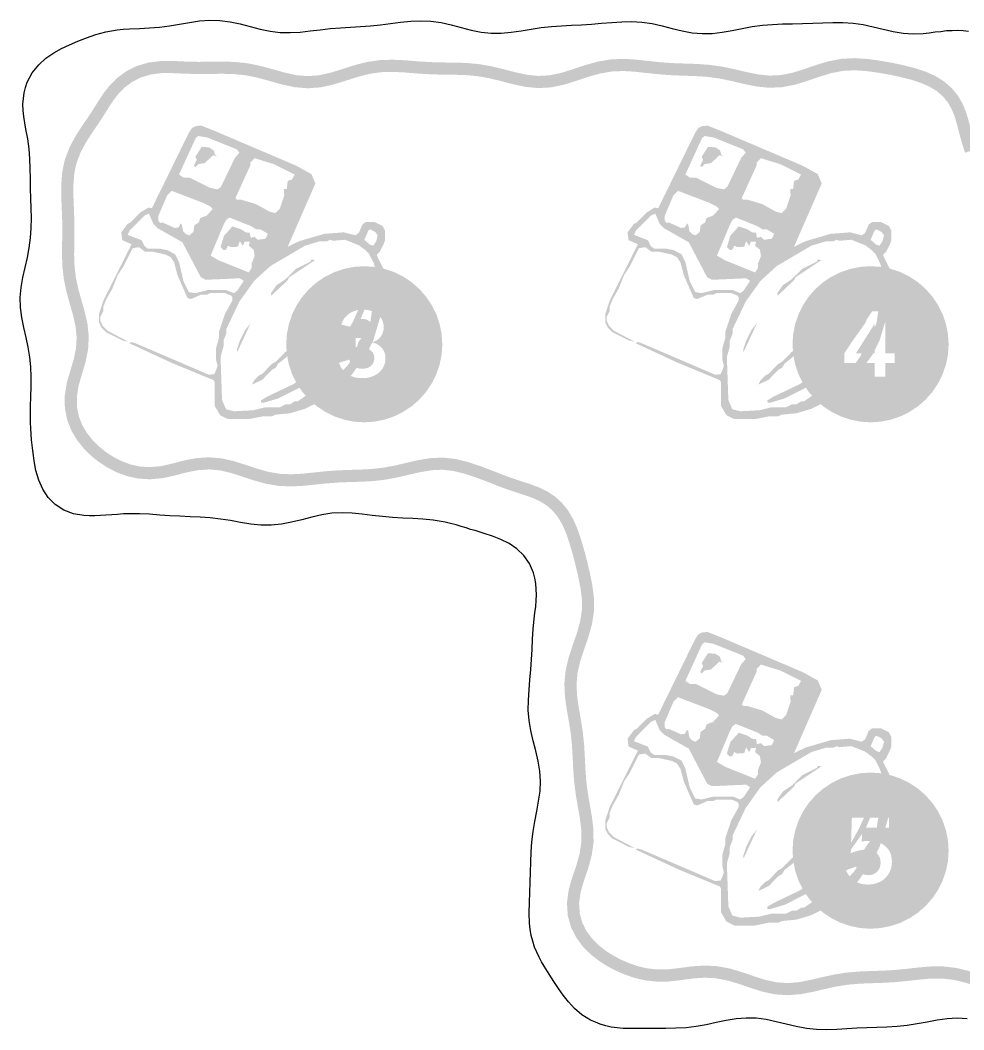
# Model space of a CAD drawing. Header units: millimetres. Extents: x 6 to 297, y 6 to 451.
# Drawn here: x 88.96 to 132.48, y 227.14 to 273.7 of the extents above; entities that cross this region are included whole.
import ezdxf

# ---------------------------------------------------------------- set-up
doc = ezdxf.new("R2010")
doc.units = ezdxf.units.MM
doc.layers.add('CUT', color=1, linetype='Continuous')
doc.layers.add('RASTER', color=7, linetype='Continuous')

msp = doc.modelspace()

# ---------------------------------------------------------------- hatches: boundary and pattern name
at = {"layer": 'RASTER'}
msp.add_hatch(color=7, dxfattribs=at).paths.add_polyline_path([(132.791, 256.3), (132.974, 255.761), (133.155, 255.232), (133.291, 254.719), (133.359, 254.217), (133.354, 253.716), (133.286, 253.203), (133.18, 252.675), (133.128, 252.39), (133.077, 252.089), (133.043, 251.526), (133.085, 250.985), (133.194, 250.483), (133.354, 250.021), (133.551, 249.595), (133.782, 249.198), (134.05, 248.821), (134.361, 248.465), (134.727, 248.137), (135.154, 247.85), (135.645, 247.629), (136.192, 247.499), (136.779, 247.48), (137.374, 247.573), (137.69, 247.664), (137.98, 247.755), (138.509, 247.93), (139.019, 248.055), (139.519, 248.109), (140.02, 248.087), (140.533, 248.002), (141.063, 247.879), (141.608, 247.752), (142.163, 247.65), (142.719, 247.586), (143.27, 247.556), (143.811, 247.541), (144.343, 247.519), (144.873, 247.479), (145.408, 247.423), (145.954, 247.366), (146.514, 247.338), (147.084, 247.365), (147.653, 247.462), (148.213, 247.616), (148.757, 247.798), (149.283, 247.965), (149.791, 248.081), (150.289, 248.124), (150.789, 248.09), (151.303, 247.991), (151.832, 247.855), (152.111, 247.771), (152.391, 247.693), (152.904, 247.534), (153.372, 247.386), (153.797, 247.241), (154.177, 247.085), (154.513, 246.906), (154.804, 246.697), (155.054, 246.454), (155.264, 246.176), (155.442, 245.863), (155.597, 245.515), (155.745, 245.131), (155.901, 244.71), (156.079, 244.249), (156.277, 243.743), (156.374, 243.469), (156.472, 243.195), (156.628, 242.673), (156.729, 242.166), (156.756, 241.67), (156.706, 241.17), (156.59, 240.655), (156.438, 240.124), (156.287, 239.576), (156.169, 239.017), (156.102, 238.455), (156.081, 237.898), (156.087, 237.352), (156.095, 236.816), (156.09, 236.286), (156.07, 235.752), (156.047, 235.208), (156.046, 234.653), (156.088, 234.102), (156.125, 233.806), (156.175, 233.522), (156.262, 232.987), (156.318, 232.48), (156.314, 232.005), (156.233, 231.567), (156.07, 231.177), (155.83, 230.843), (155.522, 230.573), (155.162, 230.373), (154.764, 230.237), (154.34, 230.156), (153.895, 230.111), (153.43, 230.081), (152.943, 230.048), (152.428, 230.007), (152.159, 229.991), (151.885, 229.97), (151.342, 229.944), (150.799, 229.932), (150.253, 229.935), (149.698, 229.942), (149.132, 229.929), (148.557, 229.872), (147.984, 229.763), (147.421, 229.613), (146.875, 229.457), (146.346, 229.333), (145.833, 229.274), (145.325, 229.296), (144.808, 229.396), (144.274, 229.555), (143.72, 229.735), (143.151, 229.893), (142.571, 229.996), (141.991, 230.032), (141.421, 230.015), (140.864, 229.973), (140.318, 229.932), (139.775, 229.908), (139.228, 229.9), (138.671, 229.891), (138.104, 229.858), (137.532, 229.781), (136.964, 229.66), (136.409, 229.516), (135.871, 229.383), (135.35, 229.298), (134.841, 229.286), (134.329, 229.354), (133.804, 229.494), (133.26, 229.675), (132.697, 229.856), (132.12, 229.994), (131.536, 230.063), (130.957, 230.062), (130.39, 230.015), (129.838, 229.952), (129.294, 229.899), (128.752, 229.867), (128.204, 229.849), (127.646, 229.827), (127.079, 229.779), (126.51, 229.69), (125.949, 229.568), (125.401, 229.439), (124.871, 229.338), (124.356, 229.295), (123.846, 229.33), (123.328, 229.442), (122.793, 229.611), (122.24, 229.803), (121.668, 229.97), (121.084, 230.076), (120.499, 230.103), (119.922, 230.064), (119.367, 229.989), (119.092, 229.956), (118.835, 229.927), (118.335, 229.921), (117.877, 229.972), (117.451, 230.071), (117.053, 230.207), (116.678, 230.369), (116.321, 230.557), (115.98, 230.773), (115.656, 231.025), (115.357, 231.319), (115.096, 231.663), (114.892, 232.055), (114.766, 232.493), (114.734, 232.971), (114.806, 233.492), (114.881, 233.759), (114.967, 234.037), (115.161, 234.604), (115.318, 235.19), (115.4, 235.788), (115.396, 236.384), (115.327, 236.968), (115.227, 237.535), (115.133, 238.089), (115.064, 238.636), (115.024, 239.186), (114.998, 239.744), (114.964, 240.313), (114.904, 240.886), (114.815, 241.456), (114.716, 242.015), (114.64, 242.557), (114.616, 243.085), (114.664, 243.607), (114.787, 244.137), (114.966, 244.683), (115.163, 245.249), (115.328, 245.834), (115.42, 246.432), (115.423, 247.031), (115.35, 247.62), (115.236, 248.196), (115.165, 248.488), (115.097, 248.779), (114.954, 249.31), (114.808, 249.802), (114.648, 250.263), (114.458, 250.696), (114.224, 251.092), (113.941, 251.443), (113.612, 251.739), (113.25, 251.976), (112.866, 252.159), (112.474, 252.305), (112.075, 252.434), (111.662, 252.57), (111.217, 252.733), (110.717, 252.93), (110.441, 253.033), (110.153, 253.143), (109.598, 253.325), (109.031, 253.464), (108.453, 253.526), (107.876, 253.501), (107.311, 253.409), (106.763, 253.282), (106.231, 253.157), (105.708, 253.061), (105.187, 253.001), (104.66, 252.973), (104.123, 252.958), (103.578, 252.936), (103.03, 252.894), (102.487, 252.837), (101.956, 252.782), (101.438, 252.755), (100.93, 252.779), (100.422, 252.865), (99.904, 253.009), (99.37, 253.187), (98.818, 253.362), (98.249, 253.491), (97.669, 253.541), (97.092, 253.503), (96.527, 253.395), (95.984, 253.253), (95.709, 253.189), (95.449, 253.132), (94.94, 253.085), (94.472, 253.115), (94.035, 253.213), (93.631, 253.364), (93.257, 253.557), (92.911, 253.783), (92.592, 254.04), (92.301, 254.329), (92.043, 254.654), (91.826, 255.017), (91.666, 255.42), (91.577, 255.86), (91.572, 256.336), (91.656, 256.853), (91.732, 257.117), (91.815, 257.397), (91.978, 257.946), (92.092, 258.517), (92.123, 259.097), (92.066, 259.674), (91.94, 260.237), (91.785, 260.782), (91.638, 261.311), (91.529, 261.828), (91.467, 262.343), (91.448, 262.863), (91.454, 263.394), (91.462, 263.935), (91.457, 264.481), (91.437, 265.024), (91.415, 265.558), (91.413, 266.08), (91.452, 266.599), (91.501, 266.858), (91.561, 267.114), (91.748, 267.602), (91.976, 268.032), (92.218, 268.414), (92.453, 268.759), (92.67, 269.081), (92.869, 269.393), (93.061, 269.701), (93.265, 270.008), (93.501, 270.311), (93.785, 270.598), (94.126, 270.853), (94.524, 271.055), (94.979, 271.191), (95.488, 271.255), (95.759, 271.256), (96.038, 271.253), (96.601, 271.227), (97.169, 271.214), (97.734, 271.219), (98.289, 271.225), (98.833, 271.211), (99.37, 271.153), (99.908, 271.044), (100.458, 270.894), (101.025, 270.734), (101.612, 270.607), (102.212, 270.555), (102.816, 270.599), (103.407, 270.729), (103.98, 270.907), (104.533, 271.084), (105.071, 271.221), (105.601, 271.298), (106.134, 271.314), (106.679, 271.286), (107.238, 271.241), (107.805, 271.204), (108.373, 271.187), (108.934, 271.181), (109.483, 271.166), (110.024, 271.118), (110.564, 271.026), (111.112, 270.894), (111.676, 270.746), (112.259, 270.622), (112.857, 270.564), (113.46, 270.6), (114.054, 270.725), (114.63, 270.905), (115.186, 271.092), (115.725, 271.242), (116.253, 271.331), (116.782, 271.352), (117.321, 271.319), (117.875, 271.258), (118.441, 271.198), (119.011, 271.158), (119.577, 271.137), (120.133, 271.118), (120.678, 271.08), (121.22, 271.004), (121.768, 270.891), (122.328, 270.758), (122.907, 270.641), (123.501, 270.58), (124.104, 270.607), (124.699, 270.724), (125.278, 270.903), (125.837, 271.096), (126.378, 271.259), (126.906, 271.359), (127.431, 271.386), (127.965, 271.351), (128.515, 271.277), (128.795, 271.227), (129.077, 271.179), (129.599, 271.066), (130.079, 270.942), (130.514, 270.8), (130.901, 270.628), (131.236, 270.421), (131.517, 270.175), (131.746, 269.894), (131.924, 269.58), (132.061, 269.238), (132.169, 268.868), (132.27, 268.47), (132.387, 268.042), (132.535, 267.586), (133.068, 267.76), (132.924, 268.203), (132.812, 268.613), (132.71, 269.016), (132.59, 269.421), (132.429, 269.824), (132.208, 270.211), (131.92, 270.565), (131.568, 270.872), (131.162, 271.124), (130.715, 271.323), (130.236, 271.48), (129.728, 271.611), (129.187, 271.728), (128.891, 271.779), (128.597, 271.831), (128.021, 271.909), (127.434, 271.947), (126.838, 271.915), (126.245, 271.803), (125.665, 271.63), (125.104, 271.435), (124.562, 271.268), (124.036, 271.164), (123.518, 271.14), (122.992, 271.195), (122.449, 271.306), (121.889, 271.438), (121.316, 271.557), (120.737, 271.637), (120.162, 271.678), (119.597, 271.697), (119.041, 271.717), (118.491, 271.756), (117.936, 271.815), (117.369, 271.878), (116.788, 271.912), (116.195, 271.888), (115.603, 271.789), (115.021, 271.627), (114.457, 271.438), (113.912, 271.267), (113.385, 271.156), (112.867, 271.125), (112.345, 271.176), (111.806, 271.291), (111.249, 271.437), (110.677, 271.575), (110.096, 271.674), (109.516, 271.725), (108.945, 271.741), (108.385, 271.747), (107.832, 271.764), (107.278, 271.8), (106.716, 271.846), (106.14, 271.874), (105.552, 271.856), (104.961, 271.771), (104.379, 271.622), (103.811, 271.441), (103.263, 271.271), (102.734, 271.154), (102.216, 271.115), (101.696, 271.161), (101.162, 271.278), (100.608, 271.435), (100.037, 271.589), (99.455, 271.707), (98.871, 271.77), (98.294, 271.786), (97.728, 271.779), (97.173, 271.775), (96.62, 271.787), (96.057, 271.813), (95.76, 271.817), (95.441, 271.813), (94.864, 271.74), (94.317, 271.576), (93.831, 271.329), (93.419, 271.022), (93.082, 270.682), (92.811, 270.337), (92.59, 270.005), (92.395, 269.692), (92.201, 269.389), (91.989, 269.073), (91.749, 268.721), (91.49, 268.312), (91.237, 267.833), (91.029, 267.29), (90.953, 266.974), (90.896, 266.662), (90.853, 266.1), (90.854, 265.545), (90.877, 265.002), (90.897, 264.468), (90.902, 263.937), (90.894, 263.402), (90.888, 262.856), (90.909, 262.299), (90.976, 261.737), (91.094, 261.178), (91.245, 260.63), (91.397, 260.098), (91.512, 259.584), (91.563, 259.084), (91.536, 258.587), (91.434, 258.081), (91.278, 257.557), (91.194, 257.273), (91.107, 256.964), (91.013, 256.379), (91.02, 255.803), (91.129, 255.261), (91.323, 254.77), (91.581, 254.336), (91.884, 253.955), (92.219, 253.622), (92.582, 253.33), (92.975, 253.072), (93.404, 252.851), (93.876, 252.675), (94.393, 252.56), (94.949, 252.524), (95.524, 252.577), (95.832, 252.642), (96.12, 252.71), (96.651, 252.848), (97.164, 252.947), (97.664, 252.981), (98.162, 252.938), (98.67, 252.822), (99.196, 252.654), (99.74, 252.473), (100.3, 252.318), (100.869, 252.222), (101.439, 252.195), (101.999, 252.223), (102.545, 252.279), (103.08, 252.336), (103.61, 252.376), (104.142, 252.398), (104.683, 252.413), (105.234, 252.443), (105.79, 252.506), (106.345, 252.609), (106.89, 252.736), (107.42, 252.859), (107.933, 252.944), (108.434, 252.966), (108.934, 252.912), (109.444, 252.787), (109.969, 252.613), (110.243, 252.509), (110.515, 252.407), (111.017, 252.209), (111.477, 252.041), (111.901, 251.901), (112.29, 251.775), (112.648, 251.643), (112.975, 251.487), (113.271, 251.295), (113.534, 251.058), (113.763, 250.774), (113.959, 250.441), (114.126, 250.06), (114.274, 249.631), (114.415, 249.157), (114.555, 248.64), (114.62, 248.359), (114.687, 248.079), (114.797, 247.53), (114.864, 246.998), (114.862, 246.476), (114.78, 245.954), (114.628, 245.417), (114.435, 244.862), (114.248, 244.288), (114.111, 243.697), (114.056, 243.098), (114.082, 242.505), (114.163, 241.927), (114.262, 241.365), (114.348, 240.814), (114.406, 240.267), (114.438, 239.714), (114.465, 239.152), (114.507, 238.581), (114.578, 238.007), (114.675, 237.44), (114.772, 236.886), (114.837, 236.349), (114.841, 235.825), (114.769, 235.302), (114.625, 234.767), (114.435, 234.213), (114.343, 233.917), (114.255, 233.593), (114.174, 232.991), (114.214, 232.397), (114.371, 231.849), (114.621, 231.365), (114.935, 230.95), (115.286, 230.604), (115.657, 230.315), (116.04, 230.072), (116.436, 229.864), (116.852, 229.684), (117.299, 229.532), (117.784, 229.42), (118.308, 229.361), (118.861, 229.367), (119.156, 229.4), (119.439, 229.433), (119.979, 229.507), (120.505, 229.543), (121.021, 229.519), (121.539, 229.425), (122.069, 229.269), (122.617, 229.079), (123.184, 228.9), (123.768, 228.775), (124.36, 228.735), (124.947, 228.782), (125.518, 228.891), (126.073, 229.022), (126.613, 229.139), (127.146, 229.222), (127.681, 229.268), (128.224, 229.289), (128.778, 229.307), (129.338, 229.34), (129.896, 229.394), (130.446, 229.457), (130.981, 229.502), (131.503, 229.503), (132.021, 229.442), (132.546, 229.316), (133.085, 229.143), (133.643, 228.957), (134.219, 228.805), (134.81, 228.726), (135.402, 228.74), (135.983, 228.834), (136.547, 228.973), (137.093, 229.115), (137.628, 229.229), (138.157, 229.3), (138.692, 229.331), (139.237, 229.34), (139.791, 229.348), (140.351, 229.372), (140.906, 229.414), (141.451, 229.455), (141.982, 229.472), (142.504, 229.439), (143.026, 229.346), (143.559, 229.198), (144.107, 229.02), (144.675, 228.852), (145.259, 228.739), (145.853, 228.714), (146.442, 228.781), (147.015, 228.915), (147.57, 229.073), (148.109, 229.216), (148.638, 229.318), (149.166, 229.37), (149.701, 229.382), (150.248, 229.375), (150.804, 229.371), (151.362, 229.384), (151.917, 229.41), (152.197, 229.432), (152.469, 229.448), (152.984, 229.489), (153.467, 229.521), (153.941, 229.552), (154.421, 229.601), (154.908, 229.696), (155.39, 229.861), (155.845, 230.116), (156.245, 230.466), (156.56, 230.904), (156.771, 231.408), (156.872, 231.952), (156.878, 232.509), (156.817, 233.063), (156.728, 233.614), (156.679, 233.889), (156.646, 234.154), (156.606, 234.674), (156.608, 235.196), (156.63, 235.729), (156.651, 236.272), (156.656, 236.818), (156.647, 237.359), (156.641, 237.89), (156.661, 238.411), (156.722, 238.925), (156.832, 239.443), (156.978, 239.972), (157.133, 240.517), (157.259, 241.08), (157.317, 241.657), (157.285, 242.237), (157.171, 242.808), (157.006, 243.365), (156.902, 243.658), (156.801, 243.942), (156.601, 244.452), (156.425, 244.908), (156.269, 245.329), (156.115, 245.73), (155.942, 246.116), (155.732, 246.484), (155.474, 246.825), (155.164, 247.126), (154.808, 247.382), (154.415, 247.592), (153.994, 247.766), (153.547, 247.919), (153.071, 248.069), (152.551, 248.23), (152.267, 248.31), (151.979, 248.395), (151.426, 248.538), (150.861, 248.646), (150.284, 248.685), (149.704, 248.635), (149.135, 248.505), (148.583, 248.33), (148.049, 248.152), (147.531, 248.009), (147.023, 247.922), (146.515, 247.898), (145.997, 247.925), (145.466, 247.98), (144.923, 248.037), (144.376, 248.079), (143.83, 248.101), (143.293, 248.116), (142.766, 248.145), (142.245, 248.204), (141.722, 248.3), (141.19, 248.425), (140.642, 248.552), (140.077, 248.645), (139.501, 248.669), (138.922, 248.607), (138.355, 248.468), (137.807, 248.288), (137.529, 248.2), (137.263, 248.123), (136.743, 248.04), (136.265, 248.055), (135.825, 248.16), (135.426, 248.34), (135.071, 248.579), (134.76, 248.859), (134.489, 249.169), (134.254, 249.501), (134.049, 249.854), (133.874, 250.231), (133.734, 250.634), (133.64, 251.066), (133.604, 251.53), (133.635, 252.034), (133.68, 252.292), (133.73, 252.567), (133.839, 253.111), (133.913, 253.676), (133.918, 254.253), (133.841, 254.829), (133.691, 255.394), (133.505, 255.942), (133.322, 256.481)])
h = msp.add_hatch(color=7, dxfattribs=at)
h.paths.add_polyline_path([(97.058, 268.815), (97.311, 268.835), (97.994, 268.562), (101.686, 266.989), (102.39, 266.6), (102.575, 266.169), (101.297, 263.25), (101.823, 263.503), (102.985, 263.845), (103.874, 263.913), (104.421, 263.776), (104.578, 263.892), (104.742, 264.275), (104.899, 264.391), (105.31, 264.391), (105.672, 264.207), (105.788, 263.981), (105.788, 263.571), (105.72, 263.366), (105.535, 263.004), (105.398, 262.867), (105.72, 262.204), (105.788, 261.862), (105.788, 261.11), (105.72, 260.973), (105.651, 260.29), (105.241, 258.922), (104.92, 258.286), (104.236, 257.329), (103.484, 256.577), (102.869, 256.167), (102.096, 255.777), (101.413, 255.572), (100.729, 255.504), (100.592, 255.436), (100.182, 255.436), (99.498, 255.299), (98.541, 255.299), (98.179, 255.483), (97.926, 255.914), (97.926, 257.008), (97.878, 257.097), (95.943, 257.897), (93.981, 258.806), (94.098, 258.854), (94.303, 258.786), (97.653, 257.35), (97.906, 257.37), (97.994, 257.555), (98.063, 257.76), (97.994, 258.033), (97.994, 258.58), (98.131, 259.059), (98.131, 259.332), (98.405, 260.153), (98.746, 260.768), (98.746, 260.905), (98.699, 260.994), (98.405, 261.11), (97.721, 261.11), (97.584, 261.042), (97.311, 261.042), (96.832, 260.836), (96.675, 260.884), (96.217, 261.93), (96.06, 262.525), (95.896, 262.771), (95.67, 262.887), (95.055, 263.024), (94.713, 263.024), (94.439, 263.229), (94.145, 263.181), (93.708, 262.32), (93.462, 261.951), (93.209, 261.315), (92.935, 260.836), (92.799, 260.495), (92.799, 260.29), (92.662, 260.016), (92.662, 259.811), (92.778, 259.585), (92.983, 259.38), (93.94, 258.874), (93.687, 258.922), (92.915, 259.312), (92.71, 259.517), (92.594, 259.743), (92.594, 260.153), (92.799, 260.768), (94.098, 263.366), (93.667, 263.551), (93.619, 263.913), (93.913, 264.303), (94.05, 264.371), (94.487, 264.822), (94.87, 265.055), (95.034, 265.027), (96.743, 268.514), (96.88, 268.719)])
h.paths.add_polyline_path([(97.174, 268.357), (97.058, 268.268), (96.285, 266.579), (96.49, 266.442), (96.764, 266.442), (97.721, 265.964), (98.063, 265.896), (98.22, 266.012), (98.863, 267.352), (99.068, 267.584), (98.952, 267.741), (97.584, 268.288)], flags=0)
h.paths.add_polyline_path([(97.331, 267.858), (97.673, 267.83), (97.878, 267.694), (97.947, 267.488), (98.042, 267.42), (97.858, 267.468), (97.468, 267.106), (97.174, 267.058), (97.037, 266.921), (96.969, 266.989), (97.106, 267.263), (97.037, 267.4)], flags=0)
h.paths.add_polyline_path([(99.772, 267.331), (99.567, 267.126), (99.567, 266.989), (98.883, 265.485), (98.952, 265.417), (99.157, 265.417), (99.84, 265.212), (100.456, 264.87), (100.729, 264.802), (100.934, 265.007), (101.139, 265.622), (101.119, 265.916), (101.255, 265.916), (101.297, 266.285), (101.502, 266.354), (101.618, 266.579), (100.661, 267.058)], flags=0)
h.paths.add_polyline_path([(95.943, 265.827), (95.738, 265.622), (95.328, 264.665), (95.328, 264.46), (95.417, 264.344), (95.513, 264.371), (96.08, 264.118), (96.265, 264.139), (96.354, 264.323), (96.422, 264.255), (96.47, 263.961), (96.607, 263.824), (96.764, 263.776), (96.948, 263.933), (96.989, 264.234), (97.195, 264.371), (97.263, 264.576), (97.564, 264.685), (97.837, 264.986), (97.742, 265.096), (97.379, 265.28)], flags=0)
h.paths.add_polyline_path([(94.897, 264.781), (94.692, 264.685), (94.009, 264.002), (93.913, 263.797), (94.556, 263.551), (94.692, 263.277), (94.85, 263.161), (95.397, 263.161), (95.738, 263.093), (96.101, 262.908), (96.285, 262.546), (96.49, 261.657), (96.743, 261.158), (97.037, 261.11), (97.584, 261.247), (98.473, 261.247), (98.815, 261.11), (98.972, 261.226), (99.273, 261.677), (99.088, 261.794), (97.516, 261.725), (97.29, 261.841), (96.443, 263.455), (95.308, 264.098), (95.103, 264.303)], flags=0)
h.paths.add_polyline_path([(98.61, 264.597), (98.453, 264.48), (98.336, 264.255), (97.742, 262.84), (98.131, 262.614), (99.498, 262.067), (99.635, 262.272), (99.635, 262.477), (99.772, 262.819), (99.724, 263.113), (99.498, 263.298), (99.546, 263.482), (99.314, 263.482), (99.225, 263.298), (99.088, 263.503), (98.999, 263.25), (98.678, 263.229), (98.541, 263.298), (98.453, 263.113), (98.336, 263.093), (98.2, 263.229), (98.357, 263.756), (98.746, 264.186), (99.157, 264.05), (99.362, 263.913), (99.546, 263.892), (99.587, 263.66), (99.772, 263.708), (99.909, 263.571), (100.271, 263.619), (100.387, 263.845), (100.045, 264.05), (99.84, 264.05), (99.635, 264.186)], flags=0)
h.paths.add_polyline_path([(105.104, 264.05), (105.016, 264.002), (104.831, 263.571), (105.084, 263.345), (105.241, 263.298), (105.378, 263.503), (105.446, 263.776), (105.33, 263.933)], flags=0)
h.paths.add_polyline_path([(103.259, 263.571), (103.122, 263.503), (102.78, 263.503), (102.096, 263.298), (100.503, 262.361), (99.751, 261.677), (99.068, 260.72), (98.473, 259.469), (98.473, 259.264), (98.336, 258.922), (98.336, 258.649), (98.2, 258.17), (98.268, 256.188), (98.453, 255.757), (98.835, 255.661), (99.704, 255.709), (100.251, 255.846), (100.934, 255.846), (101.208, 255.983), (101.413, 255.983), (101.618, 256.119), (101.755, 256.119), (102.117, 256.372), (102.185, 256.509), (102.39, 256.577), (102.486, 256.755), (102.937, 256.987), (103.306, 257.302), (103.443, 257.329), (103.327, 257.145), (103.416, 257.124), (104.031, 257.74), (104.373, 258.218), (104.558, 258.854), (104.988, 259.449), (105.104, 259.743), (105.173, 260.221), (105.446, 261.11), (105.446, 261.93), (105.262, 262.498), (105.057, 262.908), (104.852, 263.113), (104.578, 263.318), (103.942, 263.571), (103.375, 263.523)], flags=0)
h.paths.add_polyline_path([(102.39, 262.662), (102.554, 262.634), (101.365, 261.841), (101.297, 261.705), (100.544, 260.994), (100.524, 261.11), (100.777, 261.472), (101.187, 261.746), (101.666, 262.224), (102.349, 262.566)], flags=0)
h.paths.add_polyline_path([(103.621, 261.158), (103.669, 261.11), (103.484, 260.816), (103.279, 260.652), (103.306, 260.789)], flags=0)
h.paths.add_polyline_path([(104.92, 261.158), (105.036, 261.11), (104.899, 260.768), (104.899, 260.495), (104.578, 259.722), (103.922, 258.806), (103.553, 258.464), (103.58, 258.669), (103.963, 259.175), (104.305, 259.79)], flags=0)
h.paths.add_polyline_path([(99.587, 259.722), (98.972, 258.396), (98.952, 258.512), (99.088, 258.922), (99.341, 259.421)], flags=0)
h.paths.add_polyline_path([(101.433, 258.56), (101.481, 258.512), (101.433, 258.423), (101.228, 258.15), (100.845, 257.849), (100.75, 257.671), (100.572, 257.575), (100.134, 257.124), (99.656, 256.892), (99.751, 257.097), (99.957, 257.302), (100.134, 257.398), (100.572, 257.849), (100.75, 257.945), (101.187, 258.396)], flags=0)
h.paths.add_polyline_path([(103.006, 257.945), (103.053, 257.897), (103.006, 257.808), (102.801, 257.534), (102.049, 256.851), (100.866, 256.256), (100.182, 256.051), (100.066, 256.071), (100.066, 256.167), (100.367, 256.345), (101.57, 256.919)], flags=0)
h = msp.add_hatch(color=7, dxfattribs=at)
h.paths.add_polyline_path([(120.408, 268.815), (120.661, 268.835), (121.344, 268.562), (125.036, 266.989), (125.74, 266.6), (125.925, 266.169), (124.647, 263.25), (125.173, 263.503), (126.335, 263.845), (127.224, 263.913), (127.771, 263.776), (127.928, 263.892), (128.092, 264.275), (128.249, 264.391), (128.66, 264.391), (129.022, 264.207), (129.138, 263.981), (129.138, 263.571), (129.07, 263.366), (128.885, 263.004), (128.748, 262.867), (129.07, 262.204), (129.138, 261.862), (129.138, 261.11), (129.07, 260.973), (129.001, 260.29), (128.591, 258.922), (128.27, 258.286), (127.586, 257.329), (126.834, 256.577), (126.219, 256.167), (125.446, 255.777), (124.763, 255.572), (124.079, 255.504), (123.942, 255.436), (123.532, 255.436), (122.848, 255.299), (121.891, 255.299), (121.529, 255.483), (121.276, 255.914), (121.276, 257.008), (121.228, 257.097), (119.293, 257.897), (117.331, 258.806), (117.448, 258.854), (117.653, 258.786), (121.003, 257.35), (121.256, 257.37), (121.344, 257.555), (121.413, 257.76), (121.344, 258.033), (121.344, 258.58), (121.481, 259.059), (121.481, 259.332), (121.755, 260.153), (122.096, 260.768), (122.096, 260.905), (122.049, 260.994), (121.755, 261.11), (121.071, 261.11), (120.934, 261.042), (120.661, 261.042), (120.182, 260.836), (120.025, 260.884), (119.567, 261.93), (119.41, 262.525), (119.246, 262.771), (119.02, 262.887), (118.405, 263.024), (118.063, 263.024), (117.789, 263.229), (117.495, 263.181), (117.058, 262.32), (116.812, 261.951), (116.559, 261.315), (116.285, 260.836), (116.149, 260.495), (116.149, 260.29), (116.012, 260.016), (116.012, 259.811), (116.128, 259.585), (116.333, 259.38), (117.29, 258.874), (117.037, 258.922), (116.265, 259.312), (116.06, 259.517), (115.944, 259.743), (115.944, 260.153), (116.149, 260.768), (117.448, 263.366), (117.017, 263.551), (116.969, 263.913), (117.263, 264.303), (117.4, 264.371), (117.837, 264.822), (118.22, 265.055), (118.384, 265.027), (120.093, 268.514), (120.23, 268.719)])
h.paths.add_polyline_path([(120.524, 268.357), (120.408, 268.268), (119.635, 266.579), (119.84, 266.442), (120.114, 266.442), (121.071, 265.964), (121.413, 265.896), (121.57, 266.012), (122.213, 267.352), (122.418, 267.584), (122.302, 267.741), (120.934, 268.288)], flags=0)
h.paths.add_polyline_path([(120.681, 267.858), (121.023, 267.83), (121.228, 267.694), (121.297, 267.488), (121.392, 267.42), (121.208, 267.468), (120.818, 267.106), (120.524, 267.058), (120.387, 266.921), (120.319, 266.989), (120.456, 267.263), (120.387, 267.4)], flags=0)
h.paths.add_polyline_path([(123.122, 267.331), (122.917, 267.126), (122.917, 266.989), (122.233, 265.485), (122.302, 265.417), (122.507, 265.417), (123.19, 265.212), (123.806, 264.87), (124.079, 264.802), (124.284, 265.007), (124.489, 265.622), (124.469, 265.916), (124.605, 265.916), (124.647, 266.285), (124.852, 266.354), (124.968, 266.579), (124.011, 267.058)], flags=0)
h.paths.add_polyline_path([(119.293, 265.827), (119.088, 265.622), (118.678, 264.665), (118.678, 264.46), (118.767, 264.344), (118.863, 264.371), (119.43, 264.118), (119.615, 264.139), (119.704, 264.323), (119.772, 264.255), (119.82, 263.961), (119.957, 263.824), (120.114, 263.776), (120.298, 263.933), (120.339, 264.234), (120.545, 264.371), (120.613, 264.576), (120.914, 264.685), (121.187, 264.986), (121.092, 265.096), (120.729, 265.28)], flags=0)
h.paths.add_polyline_path([(118.247, 264.781), (118.042, 264.685), (117.359, 264.002), (117.263, 263.797), (117.906, 263.551), (118.042, 263.277), (118.2, 263.161), (118.747, 263.161), (119.088, 263.093), (119.451, 262.908), (119.635, 262.546), (119.84, 261.657), (120.093, 261.158), (120.387, 261.11), (120.934, 261.247), (121.823, 261.247), (122.165, 261.11), (122.322, 261.226), (122.623, 261.677), (122.438, 261.794), (120.866, 261.725), (120.64, 261.841), (119.793, 263.455), (118.658, 264.098), (118.453, 264.303)], flags=0)
h.paths.add_polyline_path([(121.96, 264.597), (121.803, 264.48), (121.686, 264.255), (121.092, 262.84), (121.481, 262.614), (122.848, 262.067), (122.985, 262.272), (122.985, 262.477), (123.122, 262.819), (123.074, 263.113), (122.848, 263.298), (122.896, 263.482), (122.664, 263.482), (122.575, 263.298), (122.438, 263.503), (122.349, 263.25), (122.028, 263.229), (121.891, 263.298), (121.803, 263.113), (121.686, 263.093), (121.55, 263.229), (121.707, 263.756), (122.096, 264.186), (122.507, 264.05), (122.712, 263.913), (122.896, 263.892), (122.937, 263.66), (123.122, 263.708), (123.259, 263.571), (123.621, 263.619), (123.737, 263.845), (123.395, 264.05), (123.19, 264.05), (122.985, 264.186)], flags=0)
h.paths.add_polyline_path([(128.454, 264.05), (128.366, 264.002), (128.181, 263.571), (128.434, 263.345), (128.591, 263.298), (128.728, 263.503), (128.796, 263.776), (128.68, 263.933)], flags=0)
h.paths.add_polyline_path([(126.609, 263.571), (126.472, 263.503), (126.13, 263.503), (125.446, 263.298), (123.853, 262.361), (123.101, 261.677), (122.418, 260.72), (121.823, 259.469), (121.823, 259.264), (121.686, 258.922), (121.686, 258.649), (121.55, 258.17), (121.618, 256.188), (121.803, 255.757), (122.185, 255.661), (123.054, 255.709), (123.601, 255.846), (124.284, 255.846), (124.558, 255.983), (124.763, 255.983), (124.968, 256.119), (125.105, 256.119), (125.467, 256.372), (125.535, 256.509), (125.74, 256.577), (125.836, 256.755), (126.287, 256.987), (126.656, 257.302), (126.793, 257.329), (126.677, 257.145), (126.766, 257.124), (127.381, 257.74), (127.723, 258.218), (127.908, 258.854), (128.338, 259.449), (128.454, 259.743), (128.523, 260.221), (128.796, 261.11), (128.796, 261.93), (128.612, 262.498), (128.407, 262.908), (128.202, 263.113), (127.928, 263.318), (127.292, 263.571), (126.725, 263.523)], flags=0)
h.paths.add_polyline_path([(125.74, 262.662), (125.904, 262.634), (124.715, 261.841), (124.647, 261.705), (123.894, 260.994), (123.874, 261.11), (124.127, 261.472), (124.537, 261.746), (125.016, 262.224), (125.699, 262.566)], flags=0)
h.paths.add_polyline_path([(126.971, 261.158), (127.019, 261.11), (126.834, 260.816), (126.629, 260.652), (126.656, 260.789)], flags=0)
h.paths.add_polyline_path([(128.27, 261.158), (128.386, 261.11), (128.249, 260.768), (128.249, 260.495), (127.928, 259.722), (127.272, 258.806), (126.903, 258.464), (126.93, 258.669), (127.313, 259.175), (127.655, 259.79)], flags=0)
h.paths.add_polyline_path([(122.937, 259.722), (122.322, 258.396), (122.302, 258.512), (122.438, 258.922), (122.691, 259.421)], flags=0)
h.paths.add_polyline_path([(124.783, 258.56), (124.831, 258.512), (124.783, 258.423), (124.578, 258.15), (124.195, 257.849), (124.1, 257.671), (123.922, 257.575), (123.484, 257.124), (123.006, 256.892), (123.101, 257.097), (123.307, 257.302), (123.484, 257.398), (123.922, 257.849), (124.1, 257.945), (124.537, 258.396)], flags=0)
h.paths.add_polyline_path([(126.356, 257.945), (126.403, 257.897), (126.356, 257.808), (126.151, 257.534), (125.399, 256.851), (124.216, 256.256), (123.532, 256.051), (123.416, 256.071), (123.416, 256.167), (123.717, 256.345), (124.92, 256.919)], flags=0)
h = msp.add_hatch(color=7, dxfattribs=at)
h.paths.add_polyline_path([(108.426, 258.752), (108.396, 258.282), (108.304, 257.82), (108.152, 257.375), (107.944, 256.952), (107.683, 256.561), (107.372, 256.207), (107.018, 255.896), (106.627, 255.635), (106.204, 255.426), (105.758, 255.275), (105.297, 255.183), (104.827, 255.152), (104.357, 255.183), (103.895, 255.275), (103.449, 255.426), (103.027, 255.635), (102.635, 255.896), (102.281, 256.207), (101.971, 256.561), (101.709, 256.952), (101.501, 257.375), (101.35, 257.82), (101.258, 258.282), (101.227, 258.752), (101.258, 259.222), (101.35, 259.684), (101.501, 260.13), (101.709, 260.552), (101.971, 260.943), (102.281, 261.297), (102.635, 261.608), (103.027, 261.869), (103.449, 262.078), (103.895, 262.229), (104.357, 262.321), (104.827, 262.352), (105.297, 262.321), (105.758, 262.229), (106.204, 262.078), (106.627, 261.869), (107.018, 261.608), (107.372, 261.297), (107.683, 260.943), (107.944, 260.552), (108.152, 260.13), (108.304, 259.684), (108.396, 259.222)])
h.paths.add_polyline_path([(104.432, 259.037), (104.432, 258.629), (104.559, 258.629), (104.589, 258.628), (104.619, 258.627), (104.65, 258.625), (104.681, 258.622), (104.712, 258.619), (104.743, 258.615), (104.775, 258.609), (104.808, 258.603), (104.84, 258.596), (104.871, 258.589), (104.901, 258.58), (104.931, 258.57), (104.96, 258.559), (104.989, 258.547), (105.016, 258.534), (105.043, 258.521), (105.069, 258.506), (105.094, 258.489), (105.118, 258.472), (105.141, 258.453), (105.162, 258.432), (105.182, 258.411), (105.202, 258.388), (105.22, 258.363), (105.236, 258.338), (105.25, 258.311), (105.262, 258.282), (105.272, 258.252), (105.28, 258.221), (105.285, 258.189), (105.289, 258.155), (105.29, 258.119), (105.289, 258.086), (105.287, 258.054), (105.283, 258.023), (105.277, 257.994), (105.271, 257.966), (105.262, 257.939), (105.252, 257.914), (105.241, 257.89), (105.228, 257.867), (105.215, 257.845), (105.2, 257.824), (105.185, 257.805), (105.168, 257.786), (105.151, 257.769), (105.133, 257.752), (105.113, 257.737), (105.093, 257.722), (105.073, 257.709), (105.052, 257.697), (105.03, 257.685), (105.007, 257.675), (104.984, 257.666), (104.96, 257.657), (104.935, 257.65), (104.91, 257.643), (104.885, 257.638), (104.86, 257.633), (104.836, 257.629), (104.811, 257.626), (104.786, 257.624), (104.762, 257.623), (104.738, 257.622), (104.678, 257.624), (104.622, 257.63), (104.569, 257.64), (104.518, 257.653), (104.471, 257.67), (104.426, 257.691), (104.384, 257.716), (104.345, 257.745), (104.308, 257.777), (104.275, 257.81), (104.245, 257.846), (104.218, 257.882), (104.193, 257.921), (104.172, 257.961), (104.154, 258.003), (104.139, 258.047), (103.663, 257.898), (103.679, 257.852), (103.696, 257.808), (103.714, 257.765), (103.735, 257.724), (103.756, 257.685), (103.78, 257.647), (103.804, 257.61), (103.831, 257.575), (103.858, 257.542), (103.887, 257.511), (103.917, 257.481), (103.947, 257.452), (103.979, 257.425), (104.012, 257.4), (104.046, 257.377), (104.081, 257.355), (104.117, 257.334), (104.154, 257.315), (104.192, 257.297), (104.23, 257.281), (104.27, 257.266), (104.31, 257.252), (104.351, 257.24), (104.393, 257.229), (104.436, 257.22), (104.48, 257.212), (104.524, 257.205), (104.569, 257.199), (104.614, 257.195), (104.66, 257.191), (104.707, 257.19), (104.755, 257.189), (104.802, 257.19), (104.85, 257.193), (104.897, 257.197), (104.945, 257.203), (104.992, 257.211), (105.039, 257.221), (105.086, 257.233), (105.133, 257.246), (105.179, 257.262), (105.224, 257.279), (105.268, 257.297), (105.31, 257.318), (105.352, 257.34), (105.393, 257.365), (105.432, 257.391), (105.47, 257.418), (105.507, 257.448), (105.542, 257.479), (105.575, 257.513), (105.606, 257.548), (105.635, 257.585), (105.663, 257.624), (105.689, 257.665), (105.712, 257.707), (105.734, 257.752), (105.752, 257.798), (105.768, 257.846), (105.781, 257.896), (105.791, 257.948), (105.798, 258.002), (105.802, 258.057), (105.804, 258.115), (105.801, 258.184), (105.793, 258.25), (105.779, 258.313), (105.761, 258.373), (105.736, 258.431), (105.707, 258.486), (105.672, 258.539), (105.632, 258.589), (105.587, 258.635), (105.539, 258.677), (105.488, 258.714), (105.434, 258.747), (105.376, 258.776), (105.315, 258.801), (105.251, 258.821), (105.184, 258.837), (105.184, 258.845), (105.244, 258.862), (105.3, 258.883), (105.354, 258.908), (105.405, 258.937), (105.452, 258.97), (105.497, 259.008), (105.538, 259.049), (105.576, 259.094), (105.611, 259.142), (105.641, 259.192), (105.666, 259.243), (105.686, 259.296), (105.702, 259.351), (105.714, 259.407), (105.721, 259.465), (105.723, 259.525), (105.722, 259.575), (105.718, 259.624), (105.712, 259.671), (105.704, 259.716), (105.693, 259.76), (105.68, 259.802), (105.664, 259.843), (105.646, 259.882), (105.626, 259.919), (105.605, 259.955), (105.581, 259.99), (105.556, 260.023), (105.529, 260.054), (105.5, 260.084), (105.469, 260.112), (105.436, 260.139), (105.402, 260.164), (105.367, 260.188), (105.33, 260.21), (105.292, 260.23), (105.252, 260.249), (105.212, 260.266), (105.17, 260.282), (105.126, 260.296), (105.082, 260.308), (105.037, 260.319), (104.991, 260.328), (104.945, 260.336), (104.898, 260.342), (104.851, 260.346), (104.803, 260.348), (104.755, 260.349), (104.71, 260.348), (104.666, 260.346), (104.623, 260.342), (104.58, 260.336), (104.538, 260.329), (104.496, 260.32), (104.455, 260.31), (104.415, 260.298), (104.375, 260.285), (104.336, 260.27), (104.298, 260.254), (104.261, 260.237), (104.225, 260.219), (104.191, 260.199), (104.157, 260.178), (104.124, 260.156), (104.092, 260.132), (104.061, 260.108), (104.032, 260.083), (104.004, 260.056), (103.977, 260.028), (103.951, 260), (103.926, 259.97), (103.903, 259.939), (103.881, 259.907), (103.861, 259.875), (103.842, 259.841), (103.825, 259.807), (103.809, 259.772), (103.796, 259.736), (103.784, 259.699), (103.773, 259.661), (104.253, 259.538), (104.266, 259.58), (104.281, 259.621), (104.299, 259.659), (104.319, 259.695), (104.342, 259.729), (104.366, 259.761), (104.394, 259.791), (104.423, 259.818), (104.455, 259.843), (104.489, 259.865), (104.525, 259.883), (104.562, 259.898), (104.602, 259.909), (104.644, 259.918), (104.688, 259.923), (104.733, 259.924), (104.757, 259.924), (104.78, 259.923), (104.802, 259.92), (104.825, 259.917), (104.848, 259.913), (104.87, 259.908), (104.892, 259.902), (104.914, 259.895), (104.935, 259.887), (104.956, 259.878), (104.976, 259.869), (104.996, 259.859), (105.014, 259.848), (105.032, 259.836), (105.05, 259.823), (105.067, 259.81), (105.083, 259.795), (105.098, 259.78), (105.112, 259.765), (105.126, 259.748), (105.138, 259.731), (105.15, 259.713), (105.161, 259.694), (105.171, 259.674), (105.18, 259.653), (105.187, 259.632), (105.194, 259.61), (105.199, 259.588), (105.204, 259.565), (105.207, 259.541), (105.208, 259.516), (105.209, 259.491), (105.208, 259.457), (105.205, 259.424), (105.201, 259.393), (105.195, 259.364), (105.187, 259.337), (105.177, 259.311), (105.165, 259.286), (105.152, 259.264), (105.137, 259.243), (105.121, 259.223), (105.104, 259.204), (105.085, 259.186), (105.066, 259.169), (105.045, 259.154), (105.024, 259.139), (105.001, 259.126), (104.977, 259.114), (104.953, 259.102), (104.928, 259.092), (104.903, 259.083), (104.877, 259.075), (104.85, 259.067), (104.823, 259.061), (104.795, 259.056), (104.767, 259.051), (104.738, 259.047), (104.71, 259.044), (104.682, 259.041), (104.653, 259.039), (104.625, 259.038), (104.596, 259.037), (104.568, 259.037), (104.432, 259.037)], flags=0)
h = msp.add_hatch(color=7, dxfattribs=at)
h.paths.add_polyline_path([(131.776, 258.752), (131.746, 258.282), (131.654, 257.82), (131.502, 257.375), (131.294, 256.952), (131.033, 256.561), (130.722, 256.207), (130.368, 255.896), (129.977, 255.635), (129.554, 255.426), (129.108, 255.275), (128.647, 255.183), (128.177, 255.152), (127.707, 255.183), (127.245, 255.275), (126.799, 255.426), (126.377, 255.635), (125.985, 255.896), (125.631, 256.207), (125.321, 256.561), (125.059, 256.952), (124.851, 257.375), (124.7, 257.82), (124.608, 258.282), (124.577, 258.752), (124.608, 259.222), (124.7, 259.684), (124.851, 260.13), (125.059, 260.552), (125.321, 260.943), (125.631, 261.297), (125.985, 261.608), (126.377, 261.869), (126.799, 262.078), (127.245, 262.229), (127.707, 262.321), (128.177, 262.352), (128.647, 262.321), (129.108, 262.229), (129.554, 262.078), (129.977, 261.869), (130.368, 261.608), (130.722, 261.297), (131.033, 260.943), (131.294, 260.552), (131.502, 260.13), (131.654, 259.684), (131.746, 259.222)])
h.paths.add_polyline_path([(128.359, 257.89), (128.359, 257.265), (128.861, 257.265), (128.861, 257.89), (129.281, 257.89), (129.281, 258.327), (128.861, 258.327), (128.861, 260.273), (128.249, 260.273), (126.97, 258.34), (126.97, 257.89), (128.359, 257.89)], flags=0)
h.paths.add_polyline_path([(128.359, 259.674), (128.359, 258.327), (127.497, 258.327), (128.351, 259.674), (128.359, 259.674)], flags=0)
h = msp.add_hatch(color=7, dxfattribs=at)
h.paths.add_polyline_path([(120.408, 245.465), (120.661, 245.485), (121.344, 245.212), (125.036, 243.639), (125.74, 243.25), (125.925, 242.819), (124.647, 239.9), (125.173, 240.153), (126.335, 240.495), (127.224, 240.563), (127.771, 240.426), (127.928, 240.542), (128.092, 240.925), (128.249, 241.041), (128.66, 241.041), (129.022, 240.857), (129.138, 240.631), (129.138, 240.221), (129.07, 240.016), (128.885, 239.654), (128.748, 239.517), (129.07, 238.854), (129.138, 238.512), (129.138, 237.76), (129.07, 237.623), (129.001, 236.94), (128.591, 235.572), (128.27, 234.936), (127.586, 233.979), (126.834, 233.227), (126.219, 232.817), (125.446, 232.427), (124.763, 232.222), (124.079, 232.154), (123.942, 232.086), (123.532, 232.086), (122.848, 231.949), (121.891, 231.949), (121.529, 232.133), (121.276, 232.564), (121.276, 233.658), (121.228, 233.747), (119.293, 234.547), (117.331, 235.456), (117.448, 235.504), (117.653, 235.436), (121.003, 234), (121.256, 234.02), (121.344, 234.205), (121.413, 234.41), (121.344, 234.683), (121.344, 235.23), (121.481, 235.709), (121.481, 235.982), (121.755, 236.803), (122.096, 237.418), (122.096, 237.555), (122.049, 237.644), (121.755, 237.76), (121.071, 237.76), (120.934, 237.692), (120.661, 237.692), (120.182, 237.486), (120.025, 237.534), (119.567, 238.58), (119.41, 239.175), (119.246, 239.421), (119.02, 239.537), (118.405, 239.674), (118.063, 239.674), (117.789, 239.879), (117.495, 239.831), (117.058, 238.97), (116.812, 238.601), (116.559, 237.965), (116.285, 237.486), (116.149, 237.145), (116.149, 236.94), (116.012, 236.666), (116.012, 236.461), (116.128, 236.235), (116.333, 236.03), (117.29, 235.524), (117.037, 235.572), (116.265, 235.962), (116.06, 236.167), (115.944, 236.393), (115.944, 236.803), (116.149, 237.418), (117.448, 240.016), (117.017, 240.201), (116.969, 240.563), (117.263, 240.953), (117.4, 241.021), (117.837, 241.472), (118.22, 241.705), (118.384, 241.677), (120.093, 245.164), (120.23, 245.369)])
h.paths.add_polyline_path([(120.524, 245.007), (120.408, 244.918), (119.635, 243.229), (119.84, 243.092), (120.114, 243.092), (121.071, 242.614), (121.413, 242.546), (121.57, 242.662), (122.213, 244.002), (122.418, 244.234), (122.302, 244.391), (120.934, 244.938)], flags=0)
h.paths.add_polyline_path([(120.681, 244.508), (121.023, 244.48), (121.228, 244.344), (121.297, 244.138), (121.392, 244.07), (121.208, 244.118), (120.818, 243.756), (120.524, 243.708), (120.387, 243.571), (120.319, 243.639), (120.456, 243.913), (120.387, 244.05)], flags=0)
h.paths.add_polyline_path([(123.122, 243.981), (122.917, 243.776), (122.917, 243.639), (122.233, 242.135), (122.302, 242.067), (122.507, 242.067), (123.19, 241.862), (123.806, 241.52), (124.079, 241.452), (124.284, 241.657), (124.489, 242.272), (124.469, 242.566), (124.605, 242.566), (124.647, 242.935), (124.852, 243.004), (124.968, 243.229), (124.011, 243.708)], flags=0)
h.paths.add_polyline_path([(119.293, 242.477), (119.088, 242.272), (118.678, 241.315), (118.678, 241.11), (118.767, 240.994), (118.863, 241.021), (119.43, 240.768), (119.615, 240.789), (119.704, 240.973), (119.772, 240.905), (119.82, 240.611), (119.957, 240.474), (120.114, 240.426), (120.298, 240.583), (120.339, 240.884), (120.545, 241.021), (120.613, 241.226), (120.914, 241.335), (121.187, 241.636), (121.092, 241.746), (120.729, 241.93)], flags=0)
h.paths.add_polyline_path([(118.247, 241.431), (118.042, 241.335), (117.359, 240.652), (117.263, 240.447), (117.906, 240.201), (118.042, 239.927), (118.2, 239.811), (118.747, 239.811), (119.088, 239.743), (119.451, 239.558), (119.635, 239.196), (119.84, 238.307), (120.093, 237.808), (120.387, 237.76), (120.934, 237.897), (121.823, 237.897), (122.165, 237.76), (122.322, 237.876), (122.623, 238.327), (122.438, 238.444), (120.866, 238.375), (120.64, 238.491), (119.793, 240.105), (118.658, 240.748), (118.453, 240.953)], flags=0)
h.paths.add_polyline_path([(121.96, 241.247), (121.803, 241.13), (121.686, 240.905), (121.092, 239.49), (121.481, 239.264), (122.848, 238.717), (122.985, 238.922), (122.985, 239.127), (123.122, 239.469), (123.074, 239.763), (122.848, 239.948), (122.896, 240.132), (122.664, 240.132), (122.575, 239.948), (122.438, 240.153), (122.349, 239.9), (122.028, 239.879), (121.891, 239.948), (121.803, 239.763), (121.686, 239.743), (121.55, 239.879), (121.707, 240.406), (122.096, 240.836), (122.507, 240.7), (122.712, 240.563), (122.896, 240.542), (122.937, 240.31), (123.122, 240.358), (123.259, 240.221), (123.621, 240.269), (123.737, 240.495), (123.395, 240.7), (123.19, 240.7), (122.985, 240.836)], flags=0)
h.paths.add_polyline_path([(128.454, 240.7), (128.366, 240.652), (128.181, 240.221), (128.434, 239.995), (128.591, 239.948), (128.728, 240.153), (128.796, 240.426), (128.68, 240.583)], flags=0)
h.paths.add_polyline_path([(126.609, 240.221), (126.472, 240.153), (126.13, 240.153), (125.446, 239.948), (123.853, 239.011), (123.101, 238.327), (122.418, 237.37), (121.823, 236.119), (121.823, 235.914), (121.686, 235.572), (121.686, 235.299), (121.55, 234.82), (121.618, 232.838), (121.803, 232.407), (122.185, 232.311), (123.054, 232.359), (123.601, 232.496), (124.284, 232.496), (124.558, 232.633), (124.763, 232.633), (124.968, 232.769), (125.105, 232.769), (125.467, 233.022), (125.535, 233.159), (125.74, 233.227), (125.836, 233.405), (126.287, 233.637), (126.656, 233.952), (126.793, 233.979), (126.677, 233.795), (126.766, 233.774), (127.381, 234.39), (127.723, 234.868), (127.908, 235.504), (128.338, 236.099), (128.454, 236.393), (128.523, 236.871), (128.796, 237.76), (128.796, 238.58), (128.612, 239.148), (128.407, 239.558), (128.202, 239.763), (127.928, 239.968), (127.292, 240.221), (126.725, 240.173)], flags=0)
h.paths.add_polyline_path([(125.74, 239.312), (125.904, 239.284), (124.715, 238.491), (124.647, 238.355), (123.894, 237.644), (123.874, 237.76), (124.127, 238.122), (124.537, 238.396), (125.016, 238.874), (125.699, 239.216)], flags=0)
h.paths.add_polyline_path([(126.971, 237.808), (127.019, 237.76), (126.834, 237.466), (126.629, 237.302), (126.656, 237.439)], flags=0)
h.paths.add_polyline_path([(128.27, 237.808), (128.386, 237.76), (128.249, 237.418), (128.249, 237.145), (127.928, 236.372), (127.272, 235.456), (126.903, 235.114), (126.93, 235.319), (127.313, 235.825), (127.655, 236.44)], flags=0)
h.paths.add_polyline_path([(122.937, 236.372), (122.322, 235.046), (122.302, 235.162), (122.438, 235.572), (122.691, 236.071)], flags=0)
h.paths.add_polyline_path([(124.783, 235.21), (124.831, 235.162), (124.783, 235.073), (124.578, 234.8), (124.195, 234.499), (124.1, 234.321), (123.922, 234.225), (123.484, 233.774), (123.006, 233.542), (123.101, 233.747), (123.307, 233.952), (123.484, 234.048), (123.922, 234.499), (124.1, 234.595), (124.537, 235.046)], flags=0)
h.paths.add_polyline_path([(126.356, 234.595), (126.403, 234.547), (126.356, 234.458), (126.151, 234.184), (125.399, 233.501), (124.216, 232.906), (123.532, 232.701), (123.416, 232.721), (123.416, 232.817), (123.717, 232.995), (124.92, 233.569)], flags=0)
h = msp.add_hatch(color=7, dxfattribs=at)
h.paths.add_polyline_path([(131.776, 235.402), (131.746, 234.932), (131.654, 234.47), (131.502, 234.025), (131.294, 233.602), (131.033, 233.211), (130.722, 232.857), (130.368, 232.546), (129.977, 232.285), (129.554, 232.076), (129.108, 231.925), (128.647, 231.833), (128.177, 231.802), (127.707, 231.833), (127.245, 231.925), (126.799, 232.076), (126.377, 232.285), (125.985, 232.546), (125.631, 232.857), (125.321, 233.211), (125.059, 233.602), (124.851, 234.025), (124.7, 234.47), (124.608, 234.932), (124.577, 235.402), (124.608, 235.872), (124.7, 236.334), (124.851, 236.78), (125.059, 237.202), (125.321, 237.593), (125.631, 237.947), (125.985, 238.258), (126.377, 238.519), (126.799, 238.728), (127.245, 238.879), (127.707, 238.971), (128.177, 239.002), (128.647, 238.971), (129.108, 238.879), (129.554, 238.728), (129.977, 238.519), (130.368, 238.258), (130.722, 237.947), (131.033, 237.593), (131.294, 237.202), (131.502, 236.78), (131.654, 236.334), (131.746, 235.872)])
h.paths.add_polyline_path([(129.026, 236.464), (129.026, 236.923), (127.314, 236.923), (127.263, 235.279), (127.281, 235.287), (127.299, 235.296), (127.317, 235.304), (127.336, 235.312), (127.356, 235.32), (127.376, 235.327), (127.397, 235.335), (127.419, 235.343), (127.44, 235.35), (127.462, 235.357), (127.484, 235.364), (127.507, 235.371), (127.529, 235.377), (127.552, 235.384), (127.574, 235.39), (127.597, 235.396), (127.62, 235.401), (127.643, 235.407), (127.666, 235.412), (127.689, 235.416), (127.713, 235.421), (127.736, 235.425), (127.76, 235.428), (127.784, 235.432), (127.808, 235.435), (127.831, 235.437), (127.854, 235.44), (127.877, 235.441), (127.899, 235.443), (127.921, 235.444), (127.943, 235.444), (127.964, 235.445), (127.995, 235.444), (128.026, 235.443), (128.056, 235.441), (128.086, 235.438), (128.117, 235.434), (128.147, 235.429), (128.177, 235.423), (128.206, 235.417), (128.236, 235.409), (128.264, 235.4), (128.292, 235.39), (128.32, 235.379), (128.346, 235.366), (128.372, 235.352), (128.397, 235.336), (128.421, 235.319), (128.444, 235.301), (128.466, 235.281), (128.488, 235.26), (128.507, 235.238), (128.526, 235.214), (128.544, 235.189), (128.561, 235.162), (128.576, 235.134), (128.59, 235.105), (128.602, 235.073), (128.612, 235.04), (128.621, 235.005), (128.627, 234.968), (128.632, 234.929), (128.635, 234.888), (128.635, 234.846), (128.635, 234.812), (128.633, 234.779), (128.629, 234.748), (128.624, 234.717), (128.618, 234.686), (128.61, 234.657), (128.601, 234.629), (128.591, 234.601), (128.579, 234.575), (128.567, 234.549), (128.553, 234.525), (128.538, 234.502), (128.523, 234.48), (128.506, 234.459), (128.488, 234.439), (128.47, 234.421), (128.45, 234.403), (128.43, 234.387), (128.409, 234.371), (128.387, 234.357), (128.364, 234.344), (128.341, 234.332), (128.316, 234.32), (128.291, 234.31), (128.266, 234.301), (128.24, 234.294), (128.213, 234.287), (128.186, 234.282), (128.159, 234.278), (128.131, 234.275), (128.103, 234.273), (128.075, 234.272), (128.025, 234.274), (127.976, 234.279), (127.93, 234.287), (127.885, 234.299), (127.841, 234.314), (127.8, 234.333), (127.76, 234.355), (127.722, 234.38), (127.686, 234.409), (127.653, 234.439), (127.623, 234.472), (127.595, 234.506), (127.57, 234.543), (127.547, 234.582), (127.527, 234.624), (127.51, 234.667), (127.047, 234.497), (127.079, 234.423), (127.115, 234.352), (127.156, 234.286), (127.201, 234.224), (127.25, 234.166), (127.304, 234.111), (127.362, 234.061), (127.425, 234.015), (127.492, 233.974), (127.562, 233.938), (127.636, 233.908), (127.714, 233.883), (127.795, 233.864), (127.88, 233.85), (127.969, 233.842), (128.062, 233.839), (128.118, 233.84), (128.173, 233.843), (128.227, 233.849), (128.281, 233.857), (128.333, 233.867), (128.385, 233.88), (128.436, 233.894), (128.487, 233.911), (128.536, 233.93), (128.583, 233.951), (128.629, 233.974), (128.674, 233.999), (128.716, 234.026), (128.758, 234.055), (128.797, 234.086), (128.835, 234.119), (128.871, 234.154), (128.906, 234.191), (128.938, 234.23), (128.968, 234.271), (128.997, 234.313), (129.023, 234.358), (129.048, 234.404), (129.071, 234.453), (129.091, 234.503), (129.109, 234.555), (129.124, 234.608), (129.136, 234.663), (129.146, 234.72), (129.152, 234.779), (129.157, 234.839), (129.158, 234.901), (129.157, 234.957), (129.153, 235.012), (129.147, 235.065), (129.138, 235.117), (129.127, 235.167), (129.114, 235.215), (129.098, 235.262), (129.079, 235.306), (129.059, 235.35), (129.036, 235.391), (129.012, 235.431), (128.985, 235.469), (128.957, 235.505), (128.927, 235.54), (128.895, 235.573), (128.861, 235.604), (128.825, 235.633), (128.787, 235.661), (128.749, 235.687), (128.708, 235.711), (128.666, 235.733), (128.623, 235.753), (128.578, 235.772), (128.531, 235.789), (128.484, 235.803), (128.435, 235.816), (128.385, 235.827), (128.334, 235.836), (128.283, 235.843), (128.23, 235.848), (128.176, 235.851), (128.122, 235.852), (128.101, 235.852), (128.08, 235.852), (128.058, 235.851), (128.036, 235.85), (128.013, 235.849), (127.99, 235.847), (127.966, 235.846), (127.941, 235.844), (127.916, 235.841), (127.893, 235.839), (127.87, 235.836), (127.848, 235.832), (127.827, 235.828), (127.807, 235.824), (127.787, 235.819), (127.769, 235.814), (127.799, 236.464), (129.026, 236.464)], flags=0)

# ---------------------------------------------------------------- linework, layer by layer
at = {"layer": 'CUT'}
msp.add_lwpolyline([(132.635, 227.65), (132.176, 227.671), (131.716, 227.645), (131.255, 227.581), (130.792, 227.497), (130.328, 227.413), (129.863, 227.344), (129.398, 227.297), (128.933, 227.269), (128.469, 227.252), (128.006, 227.236), (127.543, 227.213), (127.08, 227.184), (126.616, 227.155), (126.151, 227.14), (125.685, 227.152), (125.218, 227.201), (124.752, 227.285), (124.287, 227.395), (123.824, 227.51), (123.363, 227.609), (122.903, 227.67), (122.444, 227.683), (121.985, 227.645), (121.524, 227.568), (121.061, 227.47), (120.597, 227.371), (120.132, 227.29), (119.666, 227.237), (119.2, 227.211), (118.736, 227.204), (118.272, 227.205), (117.809, 227.204), (117.343, 227.197), (117.056, 227.2), (116.766, 227.205), (116.493, 227.232), (116.22, 227.266), (115.966, 227.325), (115.714, 227.393), (115.485, 227.486), (115.258, 227.587), (114.864, 227.837), (114.529, 228.124), (114.248, 228.43), (114.007, 228.741), (113.789, 229.052), (113.575, 229.368), (113.352, 229.702), (113.118, 230.072), (113.006, 230.274), (112.887, 230.485), (112.782, 230.718), (112.678, 230.957), (112.595, 231.22), (112.522, 231.488), (112.476, 231.777), (112.444, 232.065), (112.433, 232.537), (112.445, 233.006), (112.466, 233.473), (112.485, 233.94), (112.498, 234.406), (112.508, 234.873), (112.523, 235.341), (112.554, 235.81), (112.61, 236.279), (112.689, 236.748), (112.781, 237.215), (112.869, 237.681), (112.932, 238.145), (112.953, 238.608), (112.923, 239.071), (112.845, 239.535), (112.735, 240), (112.614, 240.467), (112.506, 240.936), (112.429, 241.406), (112.393, 241.876), (112.396, 242.346), (112.427, 242.815), (112.469, 243.282), (112.51, 243.749), (112.542, 244.215), (112.565, 244.681), (112.588, 245.149), (112.62, 245.617), (112.669, 246.085), (112.699, 246.37), (112.734, 246.657), (112.749, 246.929), (112.763, 247.204), (112.752, 247.463), (112.734, 247.723), (112.686, 247.965), (112.626, 248.21), (112.44, 248.64), (112.179, 249.015), (111.861, 249.324), (111.506, 249.567), (111.13, 249.754), (110.745, 249.902), (110.353, 250.03), (109.944, 250.157), (109.733, 250.217), (109.52, 250.288), (109.29, 250.352), (109.058, 250.424), (108.807, 250.485), (108.553, 250.548), (108.278, 250.594), (107.999, 250.636), (107.535, 250.68), (107.069, 250.711), (106.602, 250.736), (106.134, 250.766), (105.666, 250.807), (105.198, 250.86), (104.732, 250.917), (104.266, 250.962), (103.802, 250.979), (103.339, 250.956), (102.875, 250.889), (102.411, 250.786), (101.944, 250.663), (101.476, 250.545), (101.006, 250.454), (100.535, 250.409), (100.064, 250.413), (99.594, 250.461), (99.125, 250.535), (98.659, 250.618), (98.193, 250.69), (97.727, 250.744), (97.262, 250.778), (96.795, 250.799), (96.328, 250.818), (95.861, 250.843), (95.393, 250.876), (94.927, 250.912), (94.461, 250.937), (93.998, 250.938), (93.721, 250.93), (93.444, 250.908), (93.182, 250.893), (92.915, 250.867), (92.661, 250.854), (92.4, 250.838), (92.152, 250.844), (91.896, 250.855), (91.418, 250.939), (90.973, 251.107), (90.58, 251.359), (90.254, 251.685), (90, 252.065), (89.815, 252.483), (89.688, 252.924), (89.601, 253.379), (89.572, 253.616), (89.537, 253.849), (89.515, 254.096), (89.486, 254.341), (89.469, 254.602), (89.447, 254.862), (89.441, 255.141), (89.434, 255.422), (89.44, 255.879), (89.453, 256.336), (89.467, 256.793), (89.471, 257.249), (89.456, 257.704), (89.41, 258.159), (89.333, 258.614), (89.233, 259.07), (89.126, 259.528), (89.032, 259.987), (88.972, 260.448), (88.96, 260.91), (88.998, 261.371), (89.079, 261.831), (89.183, 262.29), (89.29, 262.746), (89.381, 263.202), (89.442, 263.657), (89.472, 264.111), (89.475, 264.567), (89.462, 265.023), (89.446, 265.481), (89.435, 265.938), (89.429, 266.396), (89.423, 266.853), (89.406, 267.309), (89.37, 267.764), (89.308, 268.22), (89.223, 268.677), (89.174, 268.963), (89.125, 269.256), (89.102, 269.534), (89.088, 269.817), (89.107, 270.083), (89.14, 270.35), (89.207, 270.596), (89.289, 270.845), (89.519, 271.272), (89.815, 271.639), (90.15, 271.941), (90.506, 272.185), (90.869, 272.387), (91.236, 272.561), (91.613, 272.724), (92.015, 272.882), (92.226, 272.952), (92.442, 273.029), (92.677, 273.092), (92.915, 273.157), (93.173, 273.205), (93.433, 273.25), (93.712, 273.275), (93.994, 273.298), (94.457, 273.317), (94.919, 273.342), (95.381, 273.382), (95.843, 273.442), (96.306, 273.517), (96.77, 273.597), (97.235, 273.663), (97.702, 273.696), (98.169, 273.683), (98.637, 273.622), (99.102, 273.521), (99.567, 273.399), (100.029, 273.281), (100.49, 273.187), (100.95, 273.133), (101.41, 273.123), (101.87, 273.15), (102.333, 273.201), (102.796, 273.259), (103.26, 273.311), (103.725, 273.351), (104.189, 273.379), (104.652, 273.404), (105.115, 273.436), (105.577, 273.482), (106.04, 273.539), (106.504, 273.6), (106.969, 273.65), (107.435, 273.67), (107.902, 273.65), (108.369, 273.584), (108.835, 273.481), (109.299, 273.358), (109.761, 273.24), (110.222, 273.148), (110.682, 273.099), (111.141, 273.098), (111.602, 273.139), (112.064, 273.207), (112.527, 273.284), (112.991, 273.354), (113.456, 273.407), (113.921, 273.442), (114.385, 273.465), (114.848, 273.487), (115.311, 273.515), (115.774, 273.552), (116.238, 273.593), (116.703, 273.625), (117.169, 273.634), (117.635, 273.606), (118.102, 273.539), (118.567, 273.438), (119.031, 273.319), (119.494, 273.205), (119.954, 273.119), (120.413, 273.077), (120.873, 273.086), (121.333, 273.139), (121.795, 273.222), (122.258, 273.316), (122.723, 273.401), (123.188, 273.465), (123.654, 273.504), (124.118, 273.522), (124.582, 273.531), (125.045, 273.54), (125.508, 273.555), (125.972, 273.574), (126.436, 273.59), (126.902, 273.587), (127.368, 273.556), (127.834, 273.49), (128.299, 273.394), (128.763, 273.283), (129.225, 273.178), (129.686, 273.1), (130.145, 273.067), (130.601, 273.085), (130.877, 273.111), (131.153, 273.152), (131.416, 273.181), (131.684, 273.215), (131.938, 273.227), (132.197, 273.236), (132.441, 273.218), (132.69, 273.191)], dxfattribs=at)

doc.saveas('drawing.dxf')
